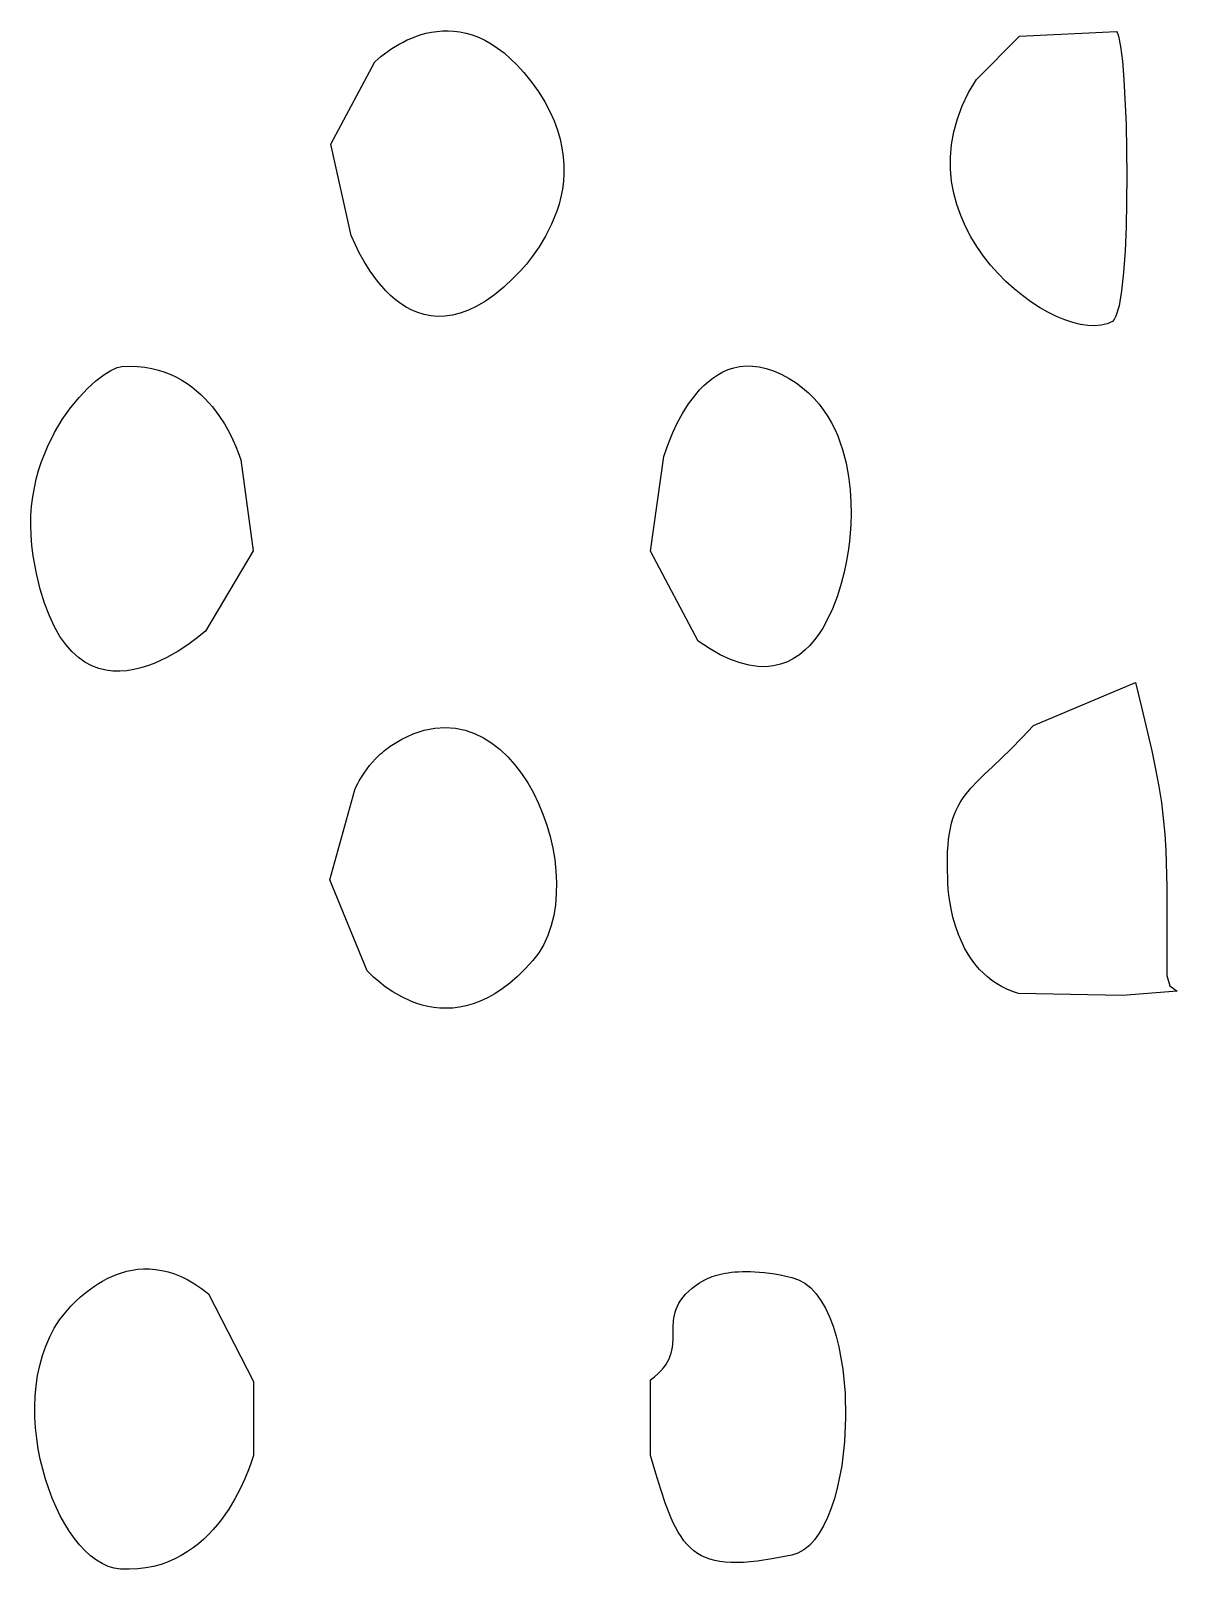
# Model space of a CAD drawing. Header units: millimetres. Extents: x 73 to 173, y -160 to -92.
# Drawn here: x 145.311 to 145.991, y -139.282 to -138.371 of the extents above; entities that cross this region are included whole.
import ezdxf

# ---------------------------------------------------------------- set-up
doc = ezdxf.new("R2010")
doc.units = ezdxf.units.MM
doc.layers.add('F.Silkscreen', color=41, linetype='CONTINUOUS', true_color=0xf2eda1)

msp = doc.modelspace()

# ---------------------------------------------------------------- linework, layer by layer
at = {"layer": 'F.Silkscreen', "linetype": 'CONTINUOUS'}
for p, q in [((145.53982, -138.373823), (145.542704, -138.372875)), ((145.542704, -138.372875), (145.545696, -138.372059)), ((145.545696, -138.372059), (145.548792, -138.371405)), ((145.548792, -138.371405), (145.551988, -138.370934)), ((145.551988, -138.370934), (145.555273, -138.370653)), ((145.555273, -138.370653), (145.55865, -138.370594)), ((145.55865, -138.370594), (145.562105, -138.370785)), ((145.562105, -138.370785), (145.565634, -138.371246)), ((145.565634, -138.371246), (145.569229, -138.372001)), ((145.569229, -138.372001), (145.572884, -138.373056)), ((145.572884, -138.373056), (145.576589, -138.374437)), ((145.897215, -138.373829), (145.95461, -138.370963)), ((145.95461, -138.370963), (145.955277, -138.372001)), ((145.955277, -138.372001), (145.955905, -138.373874)), ((145.521671, -138.383642), (145.525305, -138.381125)), ((145.525305, -138.381125), (145.529568, -138.378526)), ((145.529568, -138.378526), (145.53194, -138.377264)), ((145.53194, -138.377264), (145.534434, -138.376033)), ((145.534434, -138.376033), (145.537069, -138.374884)), ((145.537069, -138.374884), (145.53982, -138.373823)), ((145.576589, -138.374437), (145.580342, -138.37619)), ((145.580342, -138.37619), (145.584134, -138.378303)), ((145.584134, -138.378303), (145.587964, -138.380813)), ((145.587964, -138.380813), (145.59181, -138.383754)), ((145.871712, -138.399393), (145.897215, -138.373829)), ((145.955905, -138.373874), (145.957078, -138.379899)), ((145.957078, -138.379899), (145.958122, -138.388588)), ((145.48919, -138.437855), (145.515138, -138.389025)), ((145.515138, -138.389025), (145.518731, -138.385917)), ((145.518731, -138.385917), (145.521671, -138.383642)), ((145.59181, -138.383754), (145.595681, -138.387133)), ((145.595681, -138.387133), (145.599561, -138.390968)), ((145.599561, -138.390968), (145.603451, -138.395302)), ((145.958122, -138.388588), (145.959009, -138.399494)), ((145.603451, -138.395302), (145.608166, -138.40119)), ((145.867052, -138.407252), (145.871712, -138.399393)), ((145.959009, -138.399494), (145.960294, -138.42621)), ((145.608166, -138.40119), (145.612298, -138.407004)), ((145.612298, -138.407004), (145.61586, -138.412742)), ((145.863281, -138.415055), (145.867052, -138.407252)), ((145.61586, -138.412742), (145.618873, -138.418396)), ((145.618873, -138.418396), (145.62137, -138.423945)), ((145.860355, -138.422782), (145.863281, -138.415055)), ((145.62137, -138.423945), (145.623398, -138.429414)), ((145.858239, -138.430418), (145.860355, -138.422782)), ((145.960294, -138.42621), (145.960773, -138.456496)), ((145.623398, -138.429414), (145.624958, -138.434774)), ((145.624958, -138.434774), (145.626088, -138.440021)), ((145.85688, -138.437958), (145.858239, -138.430418)), ((145.501214, -138.491801), (145.48919, -138.437855)), ((145.626088, -138.440021), (145.626825, -138.445169)), ((145.626825, -138.445169), (145.627192, -138.45018)), ((145.856243, -138.445376), (145.85688, -138.437958)), ((145.856285, -138.452657), (145.856243, -138.445376)), ((145.627196, -138.455059), (145.626895, -138.459812)), ((145.627192, -138.45018), (145.627196, -138.455059)), ((145.856951, -138.459787), (145.856285, -138.452657)), ((145.626304, -138.464425), (145.625444, -138.46889)), ((145.626895, -138.459812), (145.626304, -138.464425)), ((145.858218, -138.466749), (145.856951, -138.459787)), ((145.960773, -138.456496), (145.96034, -138.486828)), ((145.62436, -138.473206), (145.623064, -138.477363)), ((145.625444, -138.46889), (145.62436, -138.473206)), ((145.860028, -138.473516), (145.858218, -138.466749)), ((145.86235, -138.480095), (145.860028, -138.473516)), ((145.623064, -138.477363), (145.619975, -138.485176)), ((145.865121, -138.486443), (145.86235, -138.480095)), ((145.503679, -138.497464), (145.501214, -138.491801)), ((145.619975, -138.485176), (145.616394, -138.492277)), ((145.868322, -138.492569), (145.865121, -138.486443)), ((145.96034, -138.486828), (145.959734, -138.500914)), ((145.505922, -138.50203), (145.503679, -138.497464)), ((145.612557, -138.498612), (145.608685, -138.504148)), ((145.616394, -138.492277), (145.612557, -138.498612)), ((145.871901, -138.49844), (145.868322, -138.492569)), ((145.875811, -138.504042), (145.871901, -138.49844)), ((145.959734, -138.500914), (145.958851, -138.513677)), ((145.508843, -138.507332), (145.505922, -138.50203)), ((145.512453, -138.51307), (145.508843, -138.507332)), ((145.604985, -138.508822), (145.601687, -138.512592)), ((145.608685, -138.504148), (145.604985, -138.508822)), ((145.880011, -138.509364), (145.875811, -138.504042)), ((145.884461, -138.51439), (145.880011, -138.509364)), ((145.516729, -138.518931), (145.512453, -138.51307)), ((145.521699, -138.52462), (145.516729, -138.518931)), ((145.597225, -138.517212), (145.591555, -138.522451)), ((145.601687, -138.512592), (145.597225, -138.517212)), ((145.889124, -138.519083), (145.884461, -138.51439)), ((145.893951, -138.523461), (145.889124, -138.519083)), ((145.958851, -138.513677), (145.95767, -138.524685)), ((145.524437, -138.527299), (145.521699, -138.52462)), ((145.527346, -138.529822), (145.524437, -138.527299)), ((145.586073, -138.526921), (145.58076, -138.530656)), ((145.591555, -138.522451), (145.586073, -138.526921)), ((145.898888, -138.527486), (145.893951, -138.523461)), ((145.903922, -138.531153), (145.898888, -138.527486)), ((145.95767, -138.524685), (145.95617, -138.533482)), ((145.53042, -138.532149), (145.527346, -138.529822)), ((145.533677, -138.53424), (145.53042, -138.532149)), ((145.537102, -138.536043), (145.533677, -138.53424)), ((145.540693, -138.537552), (145.537102, -138.536043)), ((145.570649, -138.536078), (145.565855, -138.537843)), ((145.575619, -138.533695), (145.570649, -138.536078)), ((145.58076, -138.530656), (145.575619, -138.533695)), ((145.908976, -138.53443), (145.903922, -138.531153)), ((145.914031, -138.537311), (145.908976, -138.53443)), ((145.919033, -138.539789), (145.914031, -138.537311)), ((145.95617, -138.533482), (145.954347, -138.539652)), ((145.544454, -138.538698), (145.540693, -138.537552)), ((145.548392, -138.539468), (145.544454, -138.538698)), ((145.552499, -138.539791), (145.548392, -138.539468)), ((145.55678, -138.539659), (145.552499, -138.539791)), ((145.561227, -138.539017), (145.55678, -138.539659)), ((145.565855, -138.537843), (145.561227, -138.539017)), ((145.923942, -138.541831), (145.919033, -138.539789)), ((145.928732, -138.543425), (145.923942, -138.541831)), ((145.933325, -138.544558), (145.928732, -138.543425)), ((145.93771, -138.545218), (145.933325, -138.544558)), ((145.94182, -138.545367), (145.93771, -138.545218)), ((145.94564, -138.545028), (145.94182, -138.545367)), ((145.949107, -138.544141), (145.94564, -138.545028)), ((145.952188, -138.542728), (145.949107, -138.544141)), ((145.953312, -138.541596), (145.952188, -138.542728)), ((145.954347, -138.539652), (145.953312, -138.541596)), ((145.354605, -138.574378), (145.358807, -138.571742)), ((145.358807, -138.571742), (145.362456, -138.570077)), ((145.362456, -138.570077), (145.365383, -138.569404)), ((145.365383, -138.569404), (145.37008, -138.569268)), ((145.37008, -138.569268), (145.374586, -138.569433)), ((145.374586, -138.569433), (145.37889, -138.569895)), ((145.37889, -138.569895), (145.383009, -138.570609)), ((145.383009, -138.570609), (145.386946, -138.57158)), ((145.386946, -138.57158), (145.390697, -138.572768)), ((145.390697, -138.572768), (145.394275, -138.57418)), ((145.718376, -138.574362), (145.721426, -138.57269)), ((145.721426, -138.57269), (145.724634, -138.571304)), ((145.724634, -138.571304), (145.72799, -138.570233)), ((145.72799, -138.570233), (145.731505, -138.569501)), ((145.731505, -138.569501), (145.735172, -138.569143)), ((145.735172, -138.569143), (145.738999, -138.569185)), ((145.738999, -138.569185), (145.742994, -138.569667)), ((145.742994, -138.569667), (145.74715, -138.570611)), ((145.74715, -138.570611), (145.751473, -138.572044)), ((145.751473, -138.572044), (145.755953, -138.574)), ((145.340001, -138.587745), (145.345047, -138.582418)), ((145.345047, -138.582418), (145.34997, -138.577946)), ((145.34997, -138.577946), (145.354605, -138.574378)), ((145.394275, -138.57418), (145.397666, -138.575779)), ((145.397666, -138.575779), (145.4009, -138.577563)), ((145.4009, -138.577563), (145.403956, -138.579498)), ((145.403956, -138.579498), (145.406848, -138.581576)), ((145.406848, -138.581576), (145.409583, -138.583767)), ((145.707668, -138.583305), (145.710123, -138.580795)), ((145.710123, -138.580795), (145.712728, -138.57844)), ((145.712728, -138.57844), (145.715479, -138.576297)), ((145.715479, -138.576297), (145.718376, -138.574362)), ((145.755953, -138.574), (145.760603, -138.576506)), ((145.760603, -138.576506), (145.76477, -138.579178)), ((145.76477, -138.579178), (145.768616, -138.582061)), ((145.768616, -138.582061), (145.772166, -138.58513)), ((145.33494, -138.593912), (145.340001, -138.587745)), ((145.409583, -138.583767), (145.412162, -138.586065)), ((145.412162, -138.586065), (145.414576, -138.58844)), ((145.414576, -138.58844), (145.416853, -138.590886)), ((145.416853, -138.590886), (145.41898, -138.593373)), ((145.697489, -138.597343), (145.701143, -138.591556)), ((145.701143, -138.591556), (145.703169, -138.588722)), ((145.703169, -138.588722), (145.705342, -138.585963)), ((145.705342, -138.585963), (145.707668, -138.583305)), ((145.772166, -138.58513), (145.775418, -138.588383)), ((145.775418, -138.588383), (145.778377, -138.591788)), ((145.778377, -138.591788), (145.781084, -138.595347)), ((145.325393, -138.608618), (145.330021, -138.600884)), ((145.330021, -138.600884), (145.33494, -138.593912)), ((145.41898, -138.593373), (145.4228, -138.598432)), ((145.4228, -138.598432), (145.426081, -138.603458)), ((145.694379, -138.603074), (145.697489, -138.597343)), ((145.781084, -138.595347), (145.783528, -138.599018)), ((145.783528, -138.599018), (145.78573, -138.602796)), ((145.321181, -138.617099), (145.325393, -138.608618)), ((145.426081, -138.603458), (145.428846, -138.608301)), ((145.428846, -138.608301), (145.431119, -138.612835)), ((145.689728, -138.613462), (145.691808, -138.608536)), ((145.691808, -138.608536), (145.694379, -138.603074)), ((145.78573, -138.602796), (145.787696, -138.606661)), ((145.787696, -138.606661), (145.789442, -138.610601)), ((145.31755, -138.626278), (145.321181, -138.617099)), ((145.431119, -138.612835), (145.43292, -138.616891)), ((145.43292, -138.616891), (145.434303, -138.620339)), ((145.686457, -138.622763), (145.688159, -138.61764)), ((145.688159, -138.61764), (145.689728, -138.613462)), ((145.789442, -138.610601), (145.790976, -138.614591)), ((145.790976, -138.614591), (145.792316, -138.618607)), ((145.792316, -138.618607), (145.794436, -138.626686)), ((145.31599, -138.631119), (145.31755, -138.626278)), ((145.434303, -138.620339), (145.435877, -138.624807)), ((145.435877, -138.624807), (145.443133, -138.678657)), ((145.678623, -138.678792), (145.686457, -138.622763)), ((145.794436, -138.626686), (145.795908, -138.634682)), ((145.313473, -138.641304), (145.314627, -138.636136)), ((145.314627, -138.636136), (145.31599, -138.631119)), ((145.795908, -138.634682), (145.79684, -138.64247)), ((145.31187, -138.652099), (145.31254, -138.646629)), ((145.31254, -138.646629), (145.313473, -138.641304)), ((145.79684, -138.64247), (145.797299, -138.64989)), ((145.311464, -138.657726), (145.31187, -138.652099)), ((145.797299, -138.64989), (145.797385, -138.656804)), ((145.311342, -138.663494), (145.311464, -138.657726)), ((145.311522, -138.669403), (145.311342, -138.663494)), ((145.797206, -138.663076), (145.796406, -138.673106)), ((145.797385, -138.656804), (145.797206, -138.663076)), ((145.312018, -138.675448), (145.311522, -138.669403)), ((145.796406, -138.673106), (145.795657, -138.678845)), ((145.312847, -138.681625), (145.312018, -138.675448)), ((145.314773, -138.691975), (145.312847, -138.681625)), ((145.443133, -138.678657), (145.414792, -138.726312)), ((145.706762, -138.732105), (145.678623, -138.678792)), ((145.795657, -138.678845), (145.794495, -138.68562)), ((145.317011, -138.701294), (145.314773, -138.691975)), ((145.793283, -138.691259), (145.791565, -138.697919)), ((145.794495, -138.68562), (145.793283, -138.691259)), ((145.319547, -138.709653), (145.317011, -138.701294)), ((145.791565, -138.697919), (145.789265, -138.705274)), ((145.322354, -138.717072), (145.319547, -138.709653)), ((145.789265, -138.705274), (145.786323, -138.71297)), ((145.325393, -138.723614), (145.322354, -138.717072)), ((145.786323, -138.71297), (145.782677, -138.720659)), ((145.328662, -138.729314), (145.325393, -138.723614)), ((145.414792, -138.726312), (145.409243, -138.730813)), ((145.778245, -138.727979), (145.77572, -138.731404)), ((145.780556, -138.724389), (145.778245, -138.727979)), ((145.782677, -138.720659), (145.780556, -138.724389)), ((145.332123, -138.734201), (145.328662, -138.729314)), ((145.335756, -138.73834), (145.332123, -138.734201)), ((145.404487, -138.734284), (145.398659, -138.738086)), ((145.409243, -138.730813), (145.404487, -138.734284)), ((145.713462, -138.736531), (145.706762, -138.732105)), ((145.71983, -138.740137), (145.713462, -138.736531)), ((145.769999, -138.737551), (145.766786, -138.740188)), ((145.77297, -138.734613), (145.769999, -138.737551)), ((145.77572, -138.731404), (145.77297, -138.734613)), ((145.339545, -138.741775), (145.335756, -138.73834)), ((145.343464, -138.744541), (145.339545, -138.741775)), ((145.347481, -138.746684), (145.343464, -138.744541)), ((145.351589, -138.748251), (145.347481, -138.746684)), ((145.380607, -138.746755), (145.376596, -138.748001)), ((145.384521, -138.745298), (145.380607, -138.746755)), ((145.388308, -138.743653), (145.384521, -138.745298)), ((145.391934, -138.741873), (145.388308, -138.743653)), ((145.398659, -138.738086), (145.391934, -138.741873)), ((145.725867, -138.742947), (145.71983, -138.740137)), ((145.731581, -138.745029), (145.725867, -138.742947)), ((145.736993, -138.74641), (145.731581, -138.745029)), ((145.742089, -138.747136), (145.736993, -138.74641)), ((145.751406, -138.74679), (145.746894, -138.747249)), ((145.75565, -138.745821), (145.751406, -138.74679)), ((145.759626, -138.744366), (145.75565, -138.745821)), ((145.763337, -138.74247), (145.759626, -138.744366)), ((145.766786, -138.740188), (145.763337, -138.74247)), ((145.355741, -138.749286), (145.351589, -138.748251)), ((145.359931, -138.749829), (145.355741, -138.749286)), ((145.364139, -138.749928), (145.359931, -138.749829)), ((145.368336, -138.749626), (145.364139, -138.749928)), ((145.372489, -138.748973), (145.368336, -138.749626)), ((145.376596, -138.748001), (145.372489, -138.748973)), ((145.746894, -138.747249), (145.742089, -138.747136)), ((145.905399, -138.78211), (145.965832, -138.756696)), ((145.965832, -138.756696), (145.969481, -138.771172)), ((145.969481, -138.771172), (145.975545, -138.797016)), ((145.550769, -138.783693), (145.55694, -138.783301)), ((145.55694, -138.783301), (145.562923, -138.783719)), ((145.89859, -138.789451), (145.905399, -138.78211)), ((145.524388, -138.794369), (145.53122, -138.79024)), ((145.53122, -138.79024), (145.537896, -138.787116)), ((145.537896, -138.787116), (145.544414, -138.784937)), ((145.544414, -138.784937), (145.550769, -138.783693)), ((145.562923, -138.783719), (145.568683, -138.784906)), ((145.568683, -138.784906), (145.574231, -138.786812)), ((145.574231, -138.786812), (145.579546, -138.789394)), ((145.579546, -138.789394), (145.584621, -138.792586)), ((145.584621, -138.792586), (145.589421, -138.796346)), ((145.892293, -138.795853), (145.89859, -138.789451)), ((145.515569, -138.801895), (145.516533, -138.800907)), ((145.516533, -138.800907), (145.517533, -138.799925)), ((145.517533, -138.799925), (145.518578, -138.798953)), ((145.518578, -138.798953), (145.519658, -138.797998)), ((145.519658, -138.797998), (145.52078, -138.797056)), ((145.52078, -138.797056), (145.521947, -138.796138)), ((145.521947, -138.796138), (145.523143, -138.795245)), ((145.523143, -138.795245), (145.524388, -138.794369)), ((145.589421, -138.796346), (145.593972, -138.800628)), ((145.593972, -138.800628), (145.598225, -138.805391)), ((145.881214, -138.806484), (145.892293, -138.795853)), ((145.975545, -138.797016), (145.977851, -138.808015)), ((145.508018, -138.811588), (145.509236, -138.809752)), ((145.509236, -138.809752), (145.510591, -138.807843)), ((145.510591, -138.807843), (145.512093, -138.805882)), ((145.512093, -138.805882), (145.513755, -138.803891)), ((145.513755, -138.803891), (145.515569, -138.801895)), ((145.598225, -138.805391), (145.602182, -138.810579)), ((145.602182, -138.810579), (145.605844, -138.816138)), ((145.87642, -138.811011), (145.881214, -138.806484)), ((145.977851, -138.808015), (145.979723, -138.818142)), ((145.503355, -138.820124), (145.504027, -138.818699)), ((145.504027, -138.818699), (145.505213, -138.81636)), ((145.505213, -138.81636), (145.506012, -138.814908)), ((145.506012, -138.814908), (145.506946, -138.813311)), ((145.506946, -138.813311), (145.508018, -138.811588)), ((145.605844, -138.816138), (145.609182, -138.822037)), ((145.864962, -138.823376), (145.868292, -138.819294)), ((145.868292, -138.819294), (145.872121, -138.815234)), ((145.872121, -138.815234), (145.87642, -138.811011)), ((145.979723, -138.818142), (145.981224, -138.827694)), ((145.488511, -138.873532), (145.503355, -138.820124)), ((145.609182, -138.822037), (145.612175, -138.828209)), ((145.612175, -138.828209), (145.614841, -138.834602)), ((145.860818, -138.829837), (145.862084, -138.827607)), ((145.862084, -138.827607), (145.863465, -138.825458)), ((145.863465, -138.825458), (145.864962, -138.823376)), ((145.981224, -138.827694), (145.982377, -138.837008)), ((145.614841, -138.834602), (145.61714, -138.841191)), ((145.856937, -138.839939), (145.857727, -138.837196)), ((145.857727, -138.837196), (145.858644, -138.834608)), ((145.858644, -138.834608), (145.859677, -138.832169)), ((145.859677, -138.832169), (145.860818, -138.829837)), ((145.982377, -138.837008), (145.98324, -138.84636)), ((145.61714, -138.841191), (145.619068, -138.847911)), ((145.855201, -138.84932), (145.855665, -138.845992)), ((145.855665, -138.845992), (145.856243, -138.842864)), ((145.856243, -138.842864), (145.856937, -138.839939)), ((145.98324, -138.84636), (145.983856, -138.856059)), ((145.619068, -138.847911), (145.620613, -138.854719)), ((145.620613, -138.854719), (145.62177, -138.86155)), ((145.854606, -138.856744), (145.854852, -138.85291)), ((145.854852, -138.85291), (145.855201, -138.84932)), ((145.983856, -138.856059), (145.984493, -138.877765)), ((145.62177, -138.86155), (145.622518, -138.868386)), ((145.854446, -138.86526), (145.854473, -138.86085)), ((145.854722, -138.875046), (145.854446, -138.86526)), ((145.854473, -138.86085), (145.854606, -138.856744)), ((145.510714, -138.927382), (145.488511, -138.873532)), ((145.622518, -138.868386), (145.622842, -138.875155)), ((145.622742, -138.881811), (145.62219, -138.888317)), ((145.622842, -138.875155), (145.622742, -138.881811)), ((145.854984, -138.879191), (145.854722, -138.875046)), ((145.855317, -138.882442), (145.854984, -138.879191)), ((145.855841, -138.886334), (145.855317, -138.882442)), ((145.984493, -138.877765), (145.984522, -138.930189)), ((145.62219, -138.888317), (145.62118, -138.894608)), ((145.856634, -138.890747), (145.855841, -138.886334)), ((145.857717, -138.895567), (145.856634, -138.890747)), ((145.619705, -138.900653), (145.61775, -138.906395)), ((145.62118, -138.894608), (145.619705, -138.900653)), ((145.85916, -138.900681), (145.857717, -138.895567)), ((145.861013, -138.905967), (145.85916, -138.900681)), ((145.61775, -138.906395), (145.615289, -138.911766)), ((145.863323, -138.911315), (145.861013, -138.905967)), ((145.612338, -138.916759), (145.608851, -138.921291)), ((145.615289, -138.911766), (145.612338, -138.916759)), ((145.864664, -138.913976), (145.863323, -138.911315)), ((145.866136, -138.916613), (145.864664, -138.913976)), ((145.867748, -138.919212), (145.866136, -138.916613)), ((145.869514, -138.921745), (145.867748, -138.919212)), ((145.514463, -138.931077), (145.510714, -138.927382)), ((145.604242, -138.926307), (145.599676, -138.930757)), ((145.608851, -138.921291), (145.604242, -138.926307)), ((145.871435, -138.924208), (145.869514, -138.921745)), ((145.873511, -138.926593), (145.871435, -138.924208)), ((145.875748, -138.928871), (145.873511, -138.926593)), ((145.878163, -138.931045), (145.875748, -138.928871)), ((145.517564, -138.933778), (145.514463, -138.931077)), ((145.521399, -138.936795), (145.517564, -138.933778)), ((145.525944, -138.939897), (145.521399, -138.936795)), ((145.590692, -138.938046), (145.586286, -138.940938)), ((145.595156, -138.934663), (145.590692, -138.938046)), ((145.599676, -138.930757), (145.595156, -138.934663)), ((145.880753, -138.933077), (145.878163, -138.931045)), ((145.883525, -138.934979), (145.880753, -138.933077)), ((145.886503, -138.936727), (145.883525, -138.934979)), ((145.889675, -138.938287), (145.886503, -138.936727)), ((145.893048, -138.939689), (145.889675, -138.938287)), ((145.984522, -138.930189), (145.986264, -138.936291)), ((145.986264, -138.936291), (145.990635, -138.939427)), ((145.531138, -138.942885), (145.525944, -138.939897)), ((145.536946, -138.94556), (145.531138, -138.942885)), ((145.540067, -138.946707), (145.536946, -138.94556)), ((145.543312, -138.947707), (145.540067, -138.946707)), ((145.573465, -138.946932), (145.569346, -138.948121)), ((145.577654, -138.945359), (145.573465, -138.946932)), ((145.581931, -138.943376), (145.577654, -138.945359)), ((145.586286, -138.940938), (145.581931, -138.943376)), ((145.896632, -138.940863), (145.893048, -138.939689)), ((145.958262, -138.942085), (145.896632, -138.940863)), ((145.990635, -138.939427), (145.958262, -138.942085)), ((145.54669, -138.948522), (145.543312, -138.947707)), ((145.550197, -138.949123), (145.54669, -138.948522)), ((145.553809, -138.949494), (145.550197, -138.949123)), ((145.557547, -138.949612), (145.553809, -138.949494)), ((145.561382, -138.949429), (145.557547, -138.949612)), ((145.565311, -138.948945), (145.561382, -138.949429)), ((145.569346, -138.948121), (145.565311, -138.948945)), ((145.351414, -139.112607), (145.353932, -139.111135)), ((145.353932, -139.111135), (145.35657, -139.109726)), ((145.35657, -139.109726), (145.359327, -139.108432)), ((145.359327, -139.108432), (145.362211, -139.107255)), ((145.362211, -139.107255), (145.365201, -139.10623)), ((145.365201, -139.10623), (145.368308, -139.105352)), ((145.368308, -139.105352), (145.371513, -139.104671)), ((145.371513, -139.104671), (145.374818, -139.104196)), ((145.374818, -139.104196), (145.378211, -139.103956)), ((145.378211, -139.103956), (145.381714, -139.103963)), ((145.381714, -139.103963), (145.385303, -139.104241)), ((145.385303, -139.104241), (145.388967, -139.104818)), ((145.388967, -139.104818), (145.392709, -139.105698)), ((145.392709, -139.105698), (145.396544, -139.106928)), ((145.396544, -139.106928), (145.400433, -139.108499)), ((145.400433, -139.108499), (145.404399, -139.110459)), ((145.404399, -139.110459), (145.408411, -139.112811)), ((145.707561, -139.112177), (145.70896, -139.111322)), ((145.70896, -139.111322), (145.710672, -139.110402)), ((145.710672, -139.110402), (145.712728, -139.109464)), ((145.712728, -139.109464), (145.713874, -139.108998)), ((145.713874, -139.108998), (145.715119, -139.108533)), ((145.715119, -139.108533), (145.716452, -139.108079)), ((145.716452, -139.108079), (145.717884, -139.107656)), ((145.717884, -139.107656), (145.719419, -139.107255)), ((145.719419, -139.107255), (145.721044, -139.106872)), ((145.721044, -139.106872), (145.72277, -139.106534)), ((145.72277, -139.106534), (145.724596, -139.106237)), ((145.724596, -139.106237), (145.72653, -139.105977)), ((145.72653, -139.105977), (145.728565, -139.105765)), ((145.728565, -139.105765), (145.730721, -139.105615)), ((145.730721, -139.105615), (145.732978, -139.105515)), ((145.732978, -139.105515), (145.735349, -139.10549)), ((145.735349, -139.10549), (145.737844, -139.105528)), ((145.737844, -139.105528), (145.740456, -139.10564)), ((145.740456, -139.10564), (145.743185, -139.105835)), ((145.743185, -139.105835), (145.746036, -139.106121)), ((145.746036, -139.106121), (145.749012, -139.106488)), ((145.749012, -139.106488), (145.75212, -139.106956)), ((145.75212, -139.106956), (145.755344, -139.107515)), ((145.755344, -139.107515), (145.758718, -139.108191)), ((145.758718, -139.108191), (145.762213, -139.10897)), ((145.762213, -139.10897), (145.766242, -139.11034)), ((145.766242, -139.11034), (145.769982, -139.112443)), ((145.337679, -139.123444), (145.34087, -139.120484)), ((145.34087, -139.120484), (145.344665, -139.117324)), ((145.344665, -139.117324), (145.349034, -139.114156)), ((145.349034, -139.114156), (145.351414, -139.112607)), ((145.408411, -139.112811), (145.412504, -139.115593)), ((145.412504, -139.115593), (145.416649, -139.118808)), ((145.416649, -139.118808), (145.44332, -139.170562)), ((145.69782, -139.120742), (145.699373, -139.118953)), ((145.699373, -139.118953), (145.701187, -139.117146)), ((145.701187, -139.117146), (145.703264, -139.115329)), ((145.703264, -139.115329), (145.70564, -139.113504)), ((145.70564, -139.113504), (145.707561, -139.112177)), ((145.769982, -139.112443), (145.773452, -139.115249)), ((145.773452, -139.115249), (145.776639, -139.118689)), ((145.776639, -139.118689), (145.779558, -139.122727)), ((145.328454, -139.134161), (145.332034, -139.129526)), ((145.332034, -139.129526), (145.335123, -139.126056)), ((145.335123, -139.126056), (145.337679, -139.123444)), ((145.69277, -139.131318), (145.693201, -139.129579)), ((145.693201, -139.129579), (145.693764, -139.127823)), ((145.693764, -139.127823), (145.694495, -139.126068)), ((145.694495, -139.126068), (145.695402, -139.124303)), ((145.695402, -139.124303), (145.696503, -139.122527)), ((145.696503, -139.122527), (145.69782, -139.120742)), ((145.779558, -139.122727), (145.782204, -139.127307)), ((145.782204, -139.127307), (145.784583, -139.132383)), ((145.325303, -139.139096), (145.328454, -139.134161)), ((145.691964, -139.141705), (145.692019, -139.138251)), ((145.692019, -139.138251), (145.692233, -139.134795)), ((145.692233, -139.134795), (145.692452, -139.133062)), ((145.692452, -139.133062), (145.69277, -139.131318)), ((145.784583, -139.132383), (145.786692, -139.137903)), ((145.786692, -139.137903), (145.788527, -139.143817)), ((145.320204, -139.149701), (145.322553, -139.144282)), ((145.322553, -139.144282), (145.325303, -139.139096)), ((145.691708, -139.148597), (145.691905, -139.145144)), ((145.691905, -139.145144), (145.691964, -139.141705)), ((145.788527, -139.143817), (145.790103, -139.150063)), ((145.316651, -139.161132), (145.318246, -139.155331)), ((145.318246, -139.155331), (145.320204, -139.149701)), ((145.689515, -139.157263), (145.690224, -139.155533)), ((145.690224, -139.155533), (145.690781, -139.153786)), ((145.690781, -139.153786), (145.691192, -139.152063)), ((145.691192, -139.152063), (145.691499, -139.150325)), ((145.691499, -139.150325), (145.691708, -139.148597)), ((145.790103, -139.150063), (145.792476, -139.163403)), ((145.315421, -139.167078), (145.316651, -139.161132)), ((145.680919, -139.167889), (145.682955, -139.166084)), ((145.682955, -139.166084), (145.684736, -139.16431)), ((145.684736, -139.16431), (145.686263, -139.162537)), ((145.686263, -139.162537), (145.687549, -139.160777)), ((145.687549, -139.160777), (145.688628, -139.159021)), ((145.688628, -139.159021), (145.689515, -139.157263)), ((145.792476, -139.163403), (145.793817, -139.17751)), ((145.313984, -139.179312), (145.314535, -139.173157)), ((145.314535, -139.173157), (145.315421, -139.167078)), ((145.44332, -139.170562), (145.443283, -139.214421)), ((145.678516, -139.214568), (145.678578, -139.169683)), ((145.678578, -139.169683), (145.680919, -139.167889)), ((145.313754, -139.185539), (145.313984, -139.179312)), ((145.793817, -139.17751), (145.794146, -139.192002)), ((145.313833, -139.191807), (145.313754, -139.185539)), ((145.314204, -139.198076), (145.313833, -139.191807)), ((145.794146, -139.192002), (145.793474, -139.206471)), ((145.31487, -139.204326), (145.314204, -139.198076)), ((145.315798, -139.210521), (145.31487, -139.204326)), ((145.31699, -139.216648), (145.315798, -139.210521)), ((145.793474, -139.206471), (145.791818, -139.220512)), ((145.31842, -139.222671), (145.31699, -139.216648)), ((145.441527, -139.219735), (145.439986, -139.223885)), ((145.443283, -139.214421), (145.441527, -139.219735)), ((145.681635, -139.22514), (145.678516, -139.214568)), ((145.791818, -139.220512), (145.7892, -139.233732)), ((145.320084, -139.228556), (145.31842, -139.222671)), ((145.321976, -139.234269), (145.320084, -139.228556)), ((145.437943, -139.228779), (145.435391, -139.234247)), ((145.439986, -139.223885), (145.437943, -139.228779)), ((145.684567, -139.234621), (145.681635, -139.22514)), ((145.324075, -139.239811), (145.321976, -139.234269)), ((145.435391, -139.234247), (145.432288, -139.24012)), ((145.687451, -139.243079), (145.684567, -139.234621)), ((145.7892, -139.233732), (145.787538, -139.239913)), ((145.326362, -139.245128), (145.324075, -139.239811)), ((145.328834, -139.250194), (145.326362, -139.245128)), ((145.428612, -139.246225), (145.424322, -139.252357)), ((145.432288, -139.24012), (145.428612, -139.246225)), ((145.690355, -139.250527), (145.687451, -139.243079)), ((145.785634, -139.245737), (145.783502, -139.25115)), ((145.787538, -139.239913), (145.785634, -139.245737)), ((145.331485, -139.254989), (145.328834, -139.250194)), ((145.33429, -139.259481), (145.331485, -139.254989)), ((145.421943, -139.255387), (145.419405, -139.258364)), ((145.424322, -139.252357), (145.421943, -139.255387)), ((145.691853, -139.253882), (145.690355, -139.250527)), ((145.693383, -139.257002), (145.691853, -139.253882)), ((145.694978, -139.259878), (145.693383, -139.257002)), ((145.781132, -139.256108), (145.778541, -139.260571)), ((145.783502, -139.25115), (145.781132, -139.256108)), ((145.337232, -139.263653), (145.33429, -139.259481)), ((145.340308, -139.267459), (145.337232, -139.263653)), ((145.413799, -139.264055), (145.410744, -139.266727)), ((145.416682, -139.261255), (145.413799, -139.264055)), ((145.419405, -139.258364), (145.416682, -139.261255)), ((145.696641, -139.262537), (145.694978, -139.259878)), ((145.698382, -139.264962), (145.696641, -139.262537)), ((145.700217, -139.267168), (145.698382, -139.264962)), ((145.77572, -139.264465), (145.772675, -139.267772)), ((145.778541, -139.260571), (145.77572, -139.264465)), ((145.343506, -139.270881), (145.340308, -139.267459)), ((145.346808, -139.273883), (145.343506, -139.270881)), ((145.350214, -139.276444), (145.346808, -139.273883)), ((145.400481, -139.273794), (145.396692, -139.275751)), ((145.404084, -139.271615), (145.400481, -139.273794)), ((145.407506, -139.26925), (145.404084, -139.271615)), ((145.410744, -139.266727), (145.407506, -139.26925)), ((145.702144, -139.269151), (145.700217, -139.267168)), ((145.704191, -139.270926), (145.702144, -139.269151)), ((145.706364, -139.272487), (145.704191, -139.270926)), ((145.708677, -139.273842), (145.706364, -139.272487)), ((145.711139, -139.274991), (145.708677, -139.273842)), ((145.71376, -139.275946), (145.711139, -139.274991)), ((145.751527, -139.275567), (145.742008, -139.276984)), ((145.762213, -139.273536), (145.751527, -139.275567)), ((145.76592, -139.272348), (145.762213, -139.273536)), ((145.769407, -139.270407), (145.76592, -139.272348)), ((145.772675, -139.267772), (145.769407, -139.270407)), ((145.353694, -139.278539), (145.350214, -139.276444)), ((145.357243, -139.28013), (145.353694, -139.278539)), ((145.36085, -139.281199), (145.357243, -139.28013)), ((145.364506, -139.28171), (145.36085, -139.281199)), ((145.369734, -139.281845), (145.364506, -139.28171)), ((145.374742, -139.281626), (145.369734, -139.281845)), ((145.379543, -139.281042), (145.374742, -139.281626)), ((145.384131, -139.280145), (145.379543, -139.281042)), ((145.388519, -139.278957), (145.384131, -139.280145)), ((145.3927, -139.277474), (145.388519, -139.278957)), ((145.396692, -139.275751), (145.3927, -139.277474)), ((145.716561, -139.276712), (145.71376, -139.275946)), ((145.719547, -139.277282), (145.716561, -139.276712)), ((145.722726, -139.277677), (145.719547, -139.277282)), ((145.726125, -139.277884), (145.722726, -139.277677)), ((145.729732, -139.277922), (145.726125, -139.277884)), ((145.733574, -139.277775), (145.729732, -139.277922)), ((145.737668, -139.277463), (145.733574, -139.277775)), ((145.742008, -139.276984), (145.737668, -139.277463))]:
    msp.add_line(p, q, dxfattribs=at)

doc.saveas('drawing.dxf')
